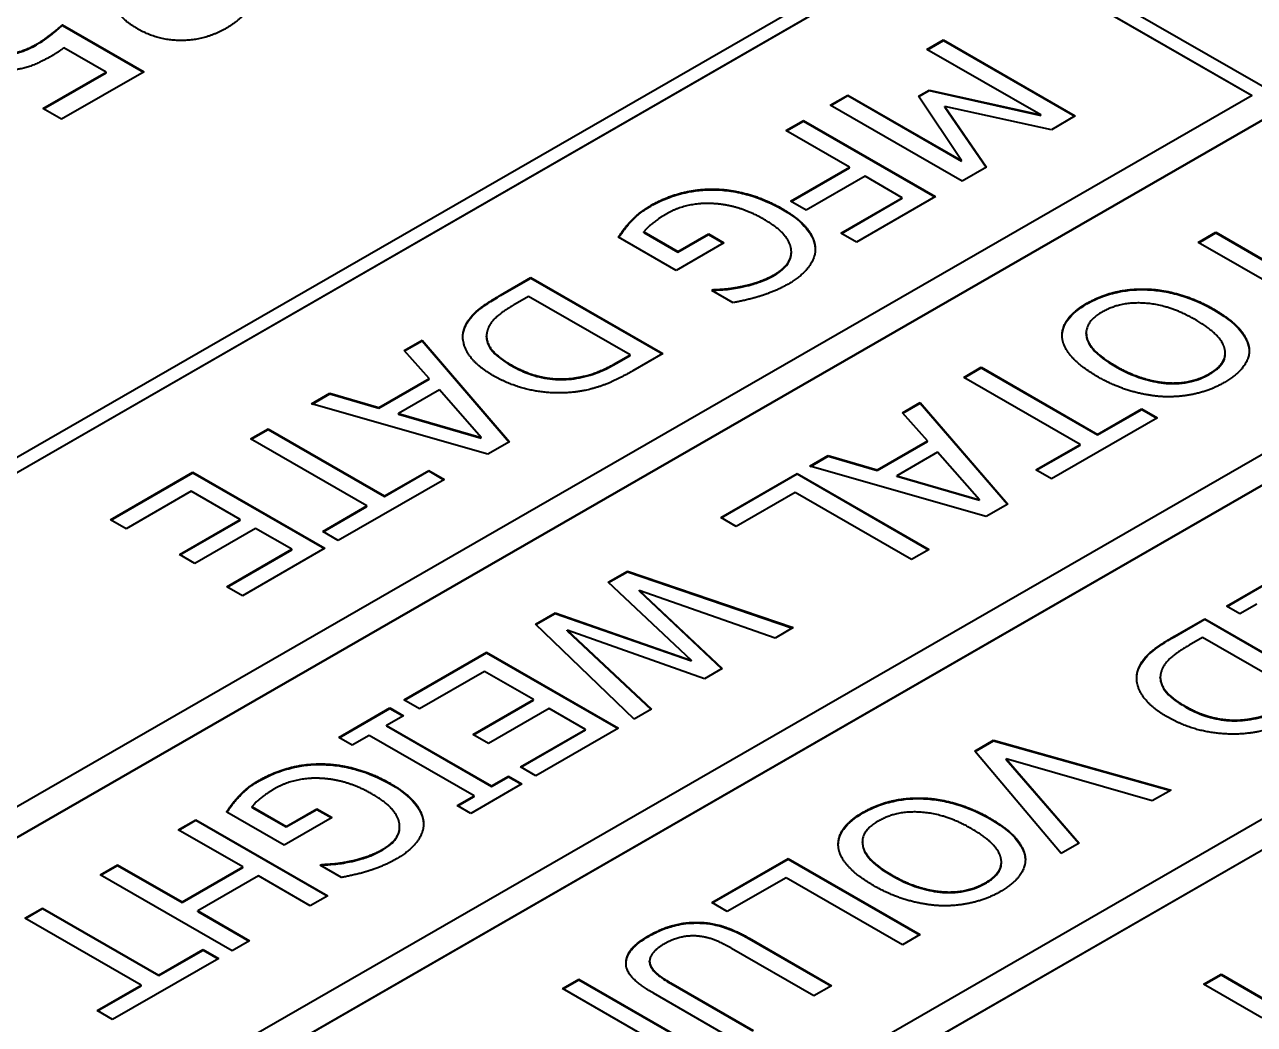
# Model space of a CAD drawing. Header units: millimetres. Extents: x 0 to 1682, y 0 to 1188.
# Drawn here: x 1447.43 to 1454.02, y 1069.56 to 1074.91 of the extents above; entities that cross this region are included whole.
import ezdxf

# ---------------------------------------------------------------- set-up
doc = ezdxf.new("R2010")
doc.units = ezdxf.units.MM
doc.header["$LTSCALE"] = 2
doc.layers.add('가시적인 것(ISO)', color=3, linetype='Continuous', lineweight=40)
doc.layers.add('가시적인 좁은 것(ISO)', color=3, linetype='Continuous', lineweight=35)

msp = doc.modelspace()

# ---------------------------------------------------------------- linework, layer by layer
at = {"layer": '가시적인 것(ISO)'}
for p, q in [((1439.7248, 1068.1809), (1452.4528, 1075.5104)), ((1452.4528, 1075.5104), (1466.0292, 1067.6922)), ((1439.8663, 1068.1809), (1452.4528, 1075.4289)), ((1452.4528, 1075.4257), (1439.8691, 1068.1792)), ((1452.4528, 1075.4289), (1454.0084, 1074.5331)), ((1454.0055, 1074.5315), (1452.4528, 1075.4257)), ((1447.6349, 1074.9112), (1448.0722, 1074.6594)), ((1447.6349, 1074.908), (1447.6349, 1074.9112)), ((1447.6349, 1074.908), (1448.0694, 1074.6577)), ((1447.8687, 1074.657), (1447.6425, 1074.7873)), ((1452.2667, 1074.7793), (1452.3544, 1074.8297)), ((1452.8758, 1074.4285), (1452.2667, 1074.7793)), ((1452.2695, 1074.7776), (1452.3544, 1074.8265)), ((1452.3544, 1074.8297), (1453.0615, 1074.4226)), ((1452.3544, 1074.8265), (1452.3544, 1074.8297)), ((1452.3544, 1074.8265), (1453.0586, 1074.4209)), ((1447.5304, 1074.4622), (1447.8687, 1074.657)), ((1447.5332, 1074.4606), (1447.8687, 1074.6537)), ((1448.0722, 1074.6594), (1447.6301, 1074.4048)), ((1447.8687, 1074.6537), (1447.8687, 1074.657)), ((1454.0084, 1074.5331), (1441.4219, 1067.285)), ((1451.7481, 1074.4806), (1451.8421, 1074.5347)), ((1451.751, 1074.479), (1451.8421, 1074.5315)), ((1451.8421, 1074.5347), (1452.4512, 1074.184)), ((1451.8421, 1074.5315), (1451.8421, 1074.5347)), ((1451.8421, 1074.5315), (1452.4512, 1074.1807)), ((1452.2214, 1074.5288), (1452.2787, 1074.5618)), ((1452.4512, 1074.184), (1452.2214, 1074.5288)), ((1452.223, 1074.5264), (1452.2787, 1074.5585)), ((1452.2787, 1074.5618), (1452.8758, 1074.4285)), ((1452.2787, 1074.5585), (1452.2787, 1074.5618)), ((1452.2787, 1074.5585), (1452.8758, 1074.4252)), ((1441.5633, 1067.2036), (1454.1498, 1074.4517)), ((1454.1498, 1074.4484), (1441.5661, 1067.2019)), ((1447.6301, 1074.4048), (1447.5304, 1074.4622)), ((1452.4552, 1074.0734), (1451.7481, 1074.4806)), ((1452.9331, 1074.3486), (1452.363, 1074.4737)), ((1452.363, 1074.4737), (1452.5859, 1074.1487)), ((1452.363, 1074.4704), (1452.363, 1074.4737)), ((1452.363, 1074.4704), (1452.5843, 1074.1477)), ((1451.5109, 1074.344), (1451.6049, 1074.3981)), ((1451.5137, 1074.3424), (1451.6049, 1074.3949)), ((1451.6049, 1074.3981), (1452.312, 1073.9909)), ((1451.6049, 1074.3949), (1451.6049, 1074.3981)), ((1451.6049, 1074.3949), (1452.3091, 1073.9893)), ((1452.8758, 1074.4252), (1452.8758, 1074.4285)), ((1453.0615, 1074.4226), (1452.9331, 1074.3486)), ((1451.8513, 1074.148), (1451.5109, 1074.344)), ((1452.4512, 1074.1807), (1452.4512, 1074.184)), ((1451.5361, 1073.9665), (1451.8513, 1074.148)), ((1451.5389, 1073.9649), (1451.8513, 1074.1447)), ((1451.8513, 1074.1447), (1451.8513, 1074.148)), ((1452.5859, 1074.1487), (1452.4552, 1074.0734)), ((1451.9349, 1074.0998), (1451.6198, 1073.9183)), ((1452.1343, 1073.985), (1451.9349, 1074.0998)), ((1452.312, 1073.9909), (1451.8891, 1073.7474)), ((1451.6198, 1073.9183), (1451.5361, 1073.9665)), ((1451.8054, 1073.7956), (1452.1343, 1073.985)), ((1451.8083, 1073.794), (1452.1343, 1073.9817)), ((1452.1343, 1073.9817), (1452.1343, 1073.985)), ((1450.7499, 1073.8015), (1450.9327, 1073.6963)), ((1450.7499, 1073.7983), (1450.7499, 1073.8015)), ((1450.7499, 1073.7983), (1450.9327, 1073.693)), ((1450.9327, 1073.6963), (1451.0966, 1073.7906)), ((1451.0966, 1073.7906), (1451.1791, 1073.7431)), ((1451.0966, 1073.7874), (1451.0966, 1073.7906)), ((1451.8891, 1073.7474), (1451.8054, 1073.7956)), ((1453.7194, 1073.7454), (1453.8134, 1073.7995)), ((1453.7223, 1073.7437), (1453.8134, 1073.7962)), ((1453.8134, 1073.7995), (1454.4368, 1073.4405)), ((1453.8134, 1073.7962), (1453.8134, 1073.7995)), ((1453.8134, 1073.7962), (1454.4368, 1073.4372)), ((1450.9224, 1073.5953), (1450.6135, 1073.7731)), ((1451.1791, 1073.7431), (1450.9224, 1073.5953)), ((1450.9327, 1073.693), (1451.0966, 1073.7874)), ((1451.0966, 1073.7874), (1451.1763, 1073.7415)), ((1454.3429, 1073.3863), (1453.7194, 1073.7454)), ((1450.9327, 1073.693), (1450.9327, 1073.6963)), ((1451.54, 1073.691), (1451.54, 1073.6943)), ((1455.7054, 1073.5558), (1443.1189, 1066.3078)), ((1449.9821, 1073.4636), (1450.1448, 1073.5573)), ((1449.9821, 1073.4604), (1450.1448, 1073.5541)), ((1450.1448, 1073.5573), (1450.8519, 1073.1501)), ((1450.1448, 1073.5541), (1450.1448, 1073.5573)), ((1450.1448, 1073.5541), (1450.8491, 1073.1485)), ((1443.2604, 1066.2263), (1455.8469, 1073.4744)), ((1455.8469, 1073.4711), (1443.2632, 1066.2247)), ((1451.1149, 1073.4877), (1451.123, 1073.4923)), ((1451.2284, 1073.4224), (1451.1149, 1073.4877)), ((1451.1178, 1073.4861), (1451.123, 1073.4891)), ((1451.123, 1073.4891), (1451.123, 1073.4923)), ((1451.2719, 1073.5062), (1451.2719, 1073.5095)), ((1450.1322, 1073.4564), (1450.0606, 1073.4151)), ((1450.6766, 1073.1429), (1450.1322, 1073.4564)), ((1449.7884, 1073.2835), (1449.7884, 1073.2868)), ((1449.4664, 1073.1666), (1449.5615, 1073.2214)), ((1449.4683, 1073.1645), (1449.5615, 1073.2182)), ((1449.5615, 1073.2214), (1450.0302, 1072.677)), ((1449.5615, 1073.2182), (1449.5615, 1073.2214)), ((1449.5615, 1073.2182), (1450.0283, 1072.6759)), ((1449.9066, 1073.2396), (1449.9066, 1073.2429)), ((1453.1199, 1073.2571), (1453.1199, 1073.2604)), ((1449.5999, 1073.0158), (1449.4664, 1073.1666)), ((1450.6049, 1073.1016), (1450.6766, 1073.1429)), ((1450.6049, 1073.0984), (1450.6766, 1073.1396)), ((1450.6766, 1073.1396), (1450.6766, 1073.1429)), ((1450.8519, 1073.1501), (1450.6909, 1073.0574)), ((1453.8646, 1073.1487), (1453.8646, 1073.152)), ((1453.9922, 1073.1778), (1453.9922, 1073.1811)), ((1452.4634, 1073.022), (1452.5573, 1073.0762)), ((1452.4662, 1073.0204), (1452.5573, 1073.0729)), ((1452.5573, 1073.0762), (1453.1808, 1072.7171)), ((1452.5573, 1073.0729), (1452.5573, 1073.0762)), ((1452.5573, 1073.0729), (1453.1808, 1072.7139)), ((1449.33, 1072.8604), (1449.5999, 1073.0158)), ((1449.33, 1072.8572), (1449.5999, 1073.0126)), ((1449.5999, 1073.0126), (1449.5999, 1073.0158)), ((1453.0868, 1072.663), (1452.4634, 1073.022)), ((1448.969, 1072.8802), (1449.0681, 1072.9373)), ((1448.9728, 1072.8791), (1449.0681, 1072.934)), ((1449.0681, 1072.9373), (1449.33, 1072.8604)), ((1449.0681, 1072.934), (1449.0681, 1072.9373)), ((1449.0681, 1072.934), (1449.33, 1072.8572)), ((1449.6543, 1072.9548), (1449.436, 1072.8291)), ((1449.8784, 1072.7004), (1449.6543, 1072.9548)), ((1449.9145, 1072.6103), (1448.969, 1072.8802)), ((1452.1356, 1072.8333), (1452.2307, 1072.8881)), ((1452.1375, 1072.8311), (1452.2307, 1072.8848)), ((1452.2307, 1072.8881), (1452.6994, 1072.3436)), ((1452.2307, 1072.8848), (1452.2307, 1072.8881)), ((1452.2307, 1072.8848), (1452.6976, 1072.3425)), ((1449.33, 1072.8572), (1449.33, 1072.8604)), ((1449.436, 1072.8258), (1449.436, 1072.8291)), ((1449.436, 1072.8291), (1449.8784, 1072.7004)), ((1449.436, 1072.8258), (1449.8784, 1072.6971)), ((1452.2691, 1072.6825), (1452.1356, 1072.8333)), ((1453.5017, 1072.8056), (1452.9332, 1072.4782)), ((1453.1808, 1072.7171), (1453.418, 1072.8538)), ((1453.1808, 1072.7139), (1453.418, 1072.8505)), ((1453.418, 1072.8538), (1453.5017, 1072.8056)), ((1453.418, 1072.8505), (1453.418, 1072.8538)), ((1453.418, 1072.8505), (1453.4988, 1072.8039)), ((1448.6429, 1072.6925), (1448.7369, 1072.7466)), ((1448.6458, 1072.6908), (1448.7369, 1072.7433)), ((1448.7369, 1072.7466), (1449.3603, 1072.3876)), ((1448.7369, 1072.7433), (1448.7369, 1072.7466)), ((1448.7369, 1072.7433), (1449.3603, 1072.3843)), ((1449.2664, 1072.3334), (1448.6429, 1072.6925)), ((1449.8784, 1072.6971), (1449.8784, 1072.7004)), ((1450.0302, 1072.677), (1449.9145, 1072.6103)), ((1451.9992, 1072.5271), (1452.2691, 1072.6825)), ((1451.9992, 1072.5238), (1452.2691, 1072.6792)), ((1452.2691, 1072.6792), (1452.2691, 1072.6825)), ((1453.1808, 1072.7139), (1453.1808, 1072.7171)), ((1451.6382, 1072.5469), (1451.7373, 1072.604)), ((1451.7373, 1072.604), (1451.9992, 1072.5271)), ((1451.7373, 1072.6007), (1451.7373, 1072.604)), ((1452.3235, 1072.6215), (1452.1052, 1072.4957)), ((1452.5476, 1072.367), (1452.3235, 1072.6215)), ((1452.8496, 1072.5264), (1453.0868, 1072.663)), ((1452.8524, 1072.5248), (1453.0868, 1072.6598)), ((1453.0868, 1072.6598), (1453.0868, 1072.663)), ((1457.4025, 1072.5786), (1444.816, 1065.3305)), ((1452.5837, 1072.277), (1451.6382, 1072.5469)), ((1451.642, 1072.5458), (1451.7373, 1072.6007)), ((1451.7373, 1072.6007), (1451.9992, 1072.5238)), ((1444.9574, 1065.249), (1457.5439, 1072.4971)), ((1457.5439, 1072.4939), (1444.9603, 1065.2474)), ((1447.8917, 1072.2599), (1448.3341, 1072.5146)), ((1447.8945, 1072.2582), (1448.3341, 1072.5113)), ((1448.3341, 1072.5146), (1449.0412, 1072.1074)), ((1448.3341, 1072.5113), (1448.3341, 1072.5146)), ((1448.3341, 1072.5113), (1449.0383, 1072.1058)), ((1449.6812, 1072.476), (1449.1128, 1072.1487)), ((1449.3603, 1072.3876), (1449.5976, 1072.5242)), ((1449.3603, 1072.3843), (1449.5976, 1072.5209)), ((1449.5976, 1072.5242), (1449.6812, 1072.476)), ((1449.5976, 1072.5209), (1449.5976, 1072.5242)), ((1449.5976, 1072.5209), (1449.6784, 1072.4744)), ((1451.1615, 1072.2723), (1451.5712, 1072.5083)), ((1451.1643, 1072.2707), (1451.5712, 1072.505)), ((1451.5712, 1072.5083), (1452.2783, 1072.1011)), ((1451.5712, 1072.505), (1451.5712, 1072.5083)), ((1451.5712, 1072.505), (1452.2754, 1072.0994)), ((1451.9992, 1072.5238), (1451.9992, 1072.5271)), ((1452.1052, 1072.4925), (1452.1052, 1072.4957)), ((1452.1052, 1072.4957), (1452.5476, 1072.367)), ((1452.1052, 1072.4925), (1452.5476, 1072.3638)), ((1452.9332, 1072.4782), (1452.8496, 1072.5264)), ((1448.3238, 1072.4123), (1447.9754, 1072.2117)), ((1448.5862, 1072.2612), (1448.3238, 1072.4123)), ((1451.5609, 1072.406), (1451.2451, 1072.2242)), ((1452.1843, 1072.047), (1451.5609, 1072.406)), ((1449.3603, 1072.3843), (1449.3603, 1072.3876)), ((1452.5476, 1072.3638), (1452.5476, 1072.367)), ((1452.6994, 1072.3436), (1452.5837, 1072.277)), ((1449.0291, 1072.1968), (1449.2664, 1072.3334)), ((1449.032, 1072.1952), (1449.2664, 1072.3302)), ((1449.2664, 1072.3302), (1449.2664, 1072.3334)), ((1447.9754, 1072.2117), (1447.8917, 1072.2599)), ((1448.2613, 1072.0741), (1448.5862, 1072.2612)), ((1448.2641, 1072.0724), (1448.5862, 1072.2579)), ((1448.6699, 1072.213), (1448.345, 1072.0259)), ((1448.5862, 1072.2579), (1448.5862, 1072.2612)), ((1448.8635, 1072.1015), (1448.6699, 1072.213)), ((1451.2451, 1072.2242), (1451.1615, 1072.2723)), ((1449.1128, 1072.1487), (1449.0291, 1072.1968)), ((1448.5151, 1071.9008), (1448.8635, 1072.1015)), ((1448.518, 1071.8992), (1448.8635, 1072.0982)), ((1449.0412, 1072.1074), (1448.5988, 1071.8527)), ((1448.8635, 1072.0982), (1448.8635, 1072.1015)), ((1452.2783, 1072.1011), (1452.1843, 1072.047)), ((1448.345, 1072.0259), (1448.2613, 1072.0741)), ((1450.5581, 1071.9249), (1450.6624, 1071.9849)), ((1450.5602, 1071.9228), (1450.6624, 1071.9816)), ((1450.6624, 1071.9849), (1451.55, 1071.6817)), ((1450.6624, 1071.9816), (1450.6624, 1071.9849)), ((1450.6624, 1071.9816), (1451.5464, 1071.6796)), ((1453.8713, 1071.7968), (1454.1452, 1071.9546)), ((1453.8741, 1071.7952), (1454.1452, 1071.9513)), ((1448.5988, 1071.8527), (1448.5151, 1071.9008)), ((1451.005, 1071.5064), (1450.5581, 1071.9249)), ((1451.4531, 1071.6259), (1450.7248, 1071.8816)), ((1450.7248, 1071.8816), (1451.1701, 1071.4629)), ((1450.7248, 1071.8784), (1450.7248, 1071.8816)), ((1450.7248, 1071.8784), (1451.1679, 1071.4616)), ((1450.169, 1071.7008), (1450.2744, 1071.7615)), ((1450.1711, 1071.6988), (1450.2744, 1071.7583)), ((1450.2744, 1071.7615), (1451.005, 1071.5064)), ((1450.2744, 1071.7583), (1450.2744, 1071.7615)), ((1450.2744, 1071.7583), (1451.005, 1071.5032)), ((1453.9435, 1071.7553), (1453.8713, 1071.7968)), ((1454.0334, 1071.8071), (1453.9435, 1071.7553)), ((1450.6985, 1071.1913), (1450.169, 1071.7008)), ((1451.55, 1071.6817), (1451.4531, 1071.6259)), ((1453.5922, 1071.6361), (1453.755, 1071.7298)), ((1453.5922, 1071.6329), (1453.755, 1071.7266)), ((1453.755, 1071.7298), (1454.4621, 1071.3226)), ((1453.755, 1071.7266), (1453.755, 1071.7298)), ((1453.755, 1071.7266), (1454.4592, 1071.321)), ((1451.0744, 1071.4078), (1450.3392, 1071.6675)), ((1450.3392, 1071.6675), (1450.7907, 1071.2444)), ((1450.3392, 1071.6642), (1450.3392, 1071.6675)), ((1450.3392, 1071.6642), (1450.7886, 1071.2432)), ((1453.7423, 1071.6289), (1453.6707, 1071.5876)), ((1454.2867, 1071.3154), (1453.7423, 1071.6289)), ((1449.4647, 1071.2953), (1449.9071, 1071.55)), ((1449.9071, 1071.55), (1450.6142, 1071.1428)), ((1449.9071, 1071.5467), (1449.9071, 1071.55)), ((1449.4676, 1071.2936), (1449.9071, 1071.5467)), ((1449.9071, 1071.5467), (1450.6114, 1071.1412)), ((1451.005, 1071.5032), (1451.005, 1071.5064)), ((1449.8968, 1071.4477), (1449.5484, 1071.2471)), ((1450.1592, 1071.2966), (1449.8968, 1071.4477)), ((1451.1701, 1071.4629), (1451.0744, 1071.4078)), ((1453.3985, 1071.456), (1453.3985, 1071.4593)), ((1453.5168, 1071.4121), (1453.5168, 1071.4154)), ((1449.5484, 1071.2471), (1449.4647, 1071.2953)), ((1449.8343, 1071.1095), (1450.1592, 1071.2966)), ((1449.8372, 1071.1078), (1450.1592, 1071.2933)), ((1450.1592, 1071.2933), (1450.1592, 1071.2966)), ((1449.1152, 1071.094), (1449.3891, 1071.2517)), ((1449.118, 1071.0923), (1449.3891, 1071.2484)), ((1449.3891, 1071.2517), (1449.4613, 1071.2101)), ((1449.3891, 1071.2484), (1449.3891, 1071.2517)), ((1449.3891, 1071.2484), (1449.4585, 1071.2085)), ((1450.2429, 1071.2484), (1449.918, 1071.0613)), ((1450.4366, 1071.1369), (1450.2429, 1071.2484)), ((1450.7907, 1071.2444), (1450.6985, 1071.1913)), ((1449.4613, 1071.2101), (1449.3713, 1071.1583)), ((1449.3713, 1071.1583), (1449.9341, 1070.8343)), ((1449.3713, 1071.155), (1449.3713, 1071.1583)), ((1449.3713, 1071.155), (1449.9341, 1070.831)), ((1449.1874, 1071.0524), (1449.1152, 1071.094)), ((1449.2774, 1071.1042), (1449.1874, 1071.0524)), ((1449.8401, 1070.7802), (1449.2774, 1071.1042)), ((1449.918, 1071.0613), (1449.8343, 1071.1095)), ((1450.0882, 1070.9362), (1450.4366, 1071.1369)), ((1450.091, 1070.9346), (1450.4366, 1071.1336)), ((1450.6142, 1071.1428), (1450.1719, 1070.8881)), ((1450.4366, 1071.1336), (1450.4366, 1071.1369)), ((1452.5224, 1071.0201), (1452.6238, 1071.0785)), ((1452.5242, 1071.0179), (1452.6238, 1071.0752)), ((1452.6238, 1071.0785), (1453.5744, 1070.8115)), ((1452.6238, 1071.0752), (1452.6238, 1071.0785)), ((1452.6238, 1071.0752), (1453.5706, 1070.8093)), ((1452.986, 1070.4726), (1452.5224, 1071.0201)), ((1453.4736, 1070.7534), (1452.6903, 1070.9788)), ((1452.6903, 1070.9788), (1453.0817, 1070.5277)), ((1452.6903, 1070.9755), (1452.6903, 1070.9788)), ((1452.6903, 1070.9755), (1453.0798, 1070.5266)), ((1450.1719, 1070.8881), (1450.0882, 1070.9362)), ((1450.0962, 1070.8445), (1449.8223, 1070.6868)), ((1449.9341, 1070.8343), (1450.024, 1070.8861)), ((1449.9341, 1070.831), (1450.024, 1070.8828)), ((1449.9341, 1070.831), (1449.9341, 1070.8343)), ((1450.024, 1070.8861), (1450.0962, 1070.8445)), ((1450.024, 1070.8828), (1450.024, 1070.8861)), ((1450.024, 1070.8828), (1450.0934, 1070.8429)), ((1449.7501, 1070.7284), (1449.8401, 1070.7802)), ((1449.753, 1070.7267), (1449.8401, 1070.7769)), ((1449.8401, 1070.7769), (1449.8401, 1070.7802)), ((1453.5744, 1070.8115), (1453.4736, 1070.7534)), ((1448.8235, 1070.5162), (1448.5147, 1070.694)), ((1448.6511, 1070.7224), (1448.8339, 1070.6172)), ((1448.6511, 1070.7191), (1448.6511, 1070.7224)), ((1448.6511, 1070.7191), (1448.8339, 1070.6139)), ((1448.8339, 1070.6172), (1448.9977, 1070.7115)), ((1448.8339, 1070.6139), (1448.9977, 1070.7083)), ((1448.9977, 1070.7115), (1449.0803, 1070.664)), ((1448.9977, 1070.7083), (1448.9977, 1070.7115)), ((1448.9977, 1070.7083), (1449.0774, 1070.6624)), ((1449.8223, 1070.6868), (1449.7501, 1070.7284)), ((1448.2557, 1070.599), (1448.3497, 1070.6531)), ((1448.2585, 1070.5974), (1448.3497, 1070.6498)), ((1448.3497, 1070.6531), (1449.0568, 1070.2459)), ((1448.3497, 1070.6498), (1448.3497, 1070.6531)), ((1448.3497, 1070.6498), (1449.0539, 1070.2443)), ((1449.0803, 1070.664), (1448.8235, 1070.5162)), ((1448.6018, 1070.3997), (1448.2557, 1070.599)), ((1448.8339, 1070.6139), (1448.8339, 1070.6172)), ((1449.4412, 1070.6119), (1449.4412, 1070.6152)), ((1451.9205, 1070.5305), (1451.9205, 1070.5337)), ((1453.0817, 1070.5277), (1452.986, 1070.4726)), ((1449.1731, 1070.4271), (1449.1731, 1070.4304)), ((1451.1133, 1070.2086), (1451.523, 1070.4446)), ((1451.1162, 1070.207), (1451.523, 1070.4413)), ((1451.523, 1070.4446), (1452.2301, 1070.0374)), ((1451.523, 1070.4413), (1451.523, 1070.4446)), ((1451.523, 1070.4413), (1452.2273, 1070.0357)), ((1452.7929, 1070.4512), (1452.7929, 1070.4545)), ((1447.8362, 1070.3575), (1447.9302, 1070.4116)), ((1447.8391, 1070.3558), (1447.9302, 1070.4083)), ((1447.9302, 1070.4116), (1448.2763, 1070.2123)), ((1447.9302, 1070.4083), (1447.9302, 1070.4116)), ((1447.9302, 1070.4083), (1448.2763, 1070.209)), ((1448.2763, 1070.2123), (1448.6018, 1070.3997)), ((1448.2763, 1070.209), (1448.6018, 1070.3964)), ((1448.6018, 1070.3964), (1448.6018, 1070.3997)), ((1449.0161, 1070.4086), (1449.0241, 1070.4132)), ((1449.1295, 1070.3433), (1449.0161, 1070.4086)), ((1449.0189, 1070.407), (1449.0241, 1070.41)), ((1449.0241, 1070.41), (1449.0241, 1070.4132)), ((1452.6653, 1070.4221), (1452.6653, 1070.4254)), ((1448.5433, 1069.9503), (1447.8362, 1070.3575)), ((1448.6854, 1070.3515), (1448.36, 1070.1641)), ((1448.9628, 1070.1918), (1448.6854, 1070.3515)), ((1451.5127, 1070.3423), (1451.197, 1070.1605)), ((1452.1362, 1069.9833), (1451.5127, 1070.3423)), ((1449.0568, 1070.2459), (1448.9628, 1070.1918)), ((1447.434, 1070.1258), (1447.5279, 1070.1799)), ((1447.4368, 1070.1242), (1447.5279, 1070.1767)), ((1447.5279, 1070.1799), (1448.1514, 1069.8209)), ((1447.5279, 1070.1767), (1447.5279, 1070.1799)), ((1447.5279, 1070.1767), (1448.1514, 1069.8176)), ((1448.2763, 1070.209), (1448.2763, 1070.2123)), ((1451.197, 1070.1605), (1451.1133, 1070.2086)), ((1448.0574, 1069.7668), (1447.434, 1070.1258)), ((1448.36, 1070.1641), (1448.6373, 1070.0044)), ((1448.36, 1070.1608), (1448.36, 1070.1641)), ((1448.36, 1070.1608), (1448.6345, 1070.0027)), ((1452.2301, 1070.0374), (1452.1362, 1069.9833)), ((1448.6373, 1070.0044), (1448.5433, 1069.9503)), ((1451.3139, 1070.0179), (1451.7551, 1069.7638)), ((1451.3139, 1070.0146), (1451.7523, 1069.7622)), ((1448.4723, 1069.9093), (1447.9038, 1069.582)), ((1448.1514, 1069.8209), (1448.3886, 1069.9575)), ((1448.1514, 1069.8176), (1448.3886, 1069.9543)), ((1448.3886, 1069.9575), (1448.4723, 1069.9093)), ((1448.3886, 1069.9543), (1448.3886, 1069.9575)), ((1448.3886, 1069.9543), (1448.4694, 1069.9077)), ((1451.6611, 1069.7097), (1451.2199, 1069.9638)), ((1450.7806, 1069.8919), (1450.7806, 1069.8952)), ((1448.1514, 1069.8176), (1448.1514, 1069.8209)), ((1450.314, 1069.7483), (1450.4016, 1069.7988)), ((1450.3168, 1069.7467), (1450.4016, 1069.7955)), ((1450.4016, 1069.7988), (1451.1087, 1069.3916)), ((1450.4016, 1069.7955), (1450.4016, 1069.7988)), ((1450.4016, 1069.7955), (1451.1059, 1069.39)), ((1450.8939, 1069.7787), (1451.3374, 1069.5233)), ((1450.8939, 1069.7754), (1451.3345, 1069.5216)), ((1453.7484, 1069.7715), (1453.8424, 1069.8257)), ((1454.0613, 1069.5914), (1453.7484, 1069.7715)), ((1453.7513, 1069.7699), (1453.8424, 1069.8224)), ((1453.8424, 1069.8257), (1454.1455, 1069.6511)), ((1453.8424, 1069.8224), (1453.8424, 1069.8257)), ((1453.8424, 1069.8224), (1454.1455, 1069.6478)), ((1447.8202, 1069.6302), (1448.0574, 1069.7668)), ((1447.823, 1069.6285), (1448.0574, 1069.7635)), ((1448.0574, 1069.7635), (1448.0574, 1069.7668)), ((1450.9231, 1069.3975), (1450.314, 1069.7483)), ((1451.2434, 1069.4692), (1450.8022, 1069.7232)), ((1451.7551, 1069.7638), (1451.6611, 1069.7097)), ((1447.9038, 1069.582), (1447.8202, 1069.6302))]:
    msp.add_line(p, q, dxfattribs=at)
for points, degree in [([(1448.6691, 1075.0411), (1448.6526, 1075.0118), (1448.5666, 1074.9235), (1448.513, 1074.8926)], 2), ([(1448.0392, 1074.8883), (1447.989, 1074.9172), (1447.9272, 1074.9781), (1447.9113, 1075.0102)], 2), ([(1447.4967, 1074.8079), (1447.54, 1074.8328), (1447.6143, 1074.8922), (1447.6349, 1074.9112)], 2), ([(1448.513, 1074.8926), (1448.4002, 1074.8277), (1448.1465, 1074.8265), (1448.0392, 1074.8883)], 2), ([(1447.3248, 1074.754), (1447.3695, 1074.7552), (1447.4548, 1074.7837), (1447.4967, 1074.8079)], 2), ([(1447.6425, 1074.7873), (1447.626, 1074.7746), (1447.5895, 1074.7513), (1447.5744, 1074.7425)], 2), ([(1447.5744, 1074.7425), (1447.5125, 1074.7069), (1447.4052, 1074.6697), (1447.3344, 1074.6653)], 2), ([(1450.7877, 1073.9434), (1450.8628, 1073.9866), (1451.033, 1074.0319), (1451.1241, 1074.0309)], 2), ([(1451.1241, 1074.0309), (1451.2158, 1074.0295), (1451.402, 1073.9771), (1451.492, 1073.9253)], 2), ([(1450.6777, 1073.8563), (1450.7024, 1073.8824), (1450.7482, 1073.9207), (1450.7877, 1073.9434)], 2), ([(1451.1178, 1073.9533), (1451.0508, 1073.9569), (1450.9264, 1073.9296), (1450.8725, 1073.8985)], 2), ([(1451.3969, 1073.8672), (1451.3258, 1073.9081), (1451.186, 1073.9503), (1451.1178, 1073.9533)], 2), ([(1451.492, 1073.9253), (1451.5774, 1073.8761), (1451.6645, 1073.7705), (1451.6679, 1073.7171)], 2), ([(1450.6135, 1073.7731), (1450.6233, 1073.788), (1450.6594, 1073.8372), (1450.6777, 1073.8563)], 2), ([(1450.8725, 1073.8985), (1450.833, 1073.8758), (1450.7654, 1073.8236), (1450.7499, 1073.8015)], 2), ([(1451.4501, 1073.5738), (1451.5521, 1073.6326), (1451.5246, 1073.7936), (1451.3969, 1073.8672)], 2), ([(1451.6679, 1073.7171), (1451.6713, 1073.6656), (1451.5957, 1073.5639), (1451.5206, 1073.5207)], 2), ([(1451.6679, 1073.7138), (1451.6681, 1073.7115), (1451.6681, 1073.7092), (1451.6682, 1073.7068)], 3), ([(1451.2719, 1073.5095), (1451.3149, 1073.5177), (1451.4077, 1073.5494), (1451.4501, 1073.5738)], 2), ([(1449.7884, 1073.2868), (1449.8084, 1073.3372), (1449.8961, 1073.4141), (1449.9821, 1073.4636)], 2), ([(1451.123, 1073.4923), (1451.1562, 1073.4937), (1451.2215, 1073.4989), (1451.2719, 1073.5095)], 2), ([(1451.5206, 1073.5207), (1451.4845, 1073.4999), (1451.4089, 1073.4682), (1451.3699, 1073.4564)], 2), ([(1453.1235, 1073.4193), (1453.1951, 1073.4606), (1453.3584, 1073.4985), (1453.4478, 1073.4952)], 2), ([(1453.4478, 1073.4952), (1453.5355, 1073.4916), (1453.7171, 1073.4372), (1453.8042, 1073.387)], 2), ([(1450.0606, 1073.4151), (1449.9981, 1073.3792), (1449.9236, 1073.3132), (1449.9122, 1073.2755)], 2), ([(1451.3699, 1073.4564), (1451.339, 1073.4465), (1451.2553, 1073.4273), (1451.2284, 1073.4224)], 2), ([(1452.9917, 1073.2326), (1452.986, 1073.286), (1453.0541, 1073.3794), (1453.1235, 1073.4193)], 2), ([(1453.7062, 1073.3306), (1453.567, 1073.4108), (1453.3023, 1073.4286), (1453.2043, 1073.3722)], 2), ([(1453.2043, 1073.3722), (1453.1063, 1073.3157), (1453.1378, 1073.1636), (1453.2771, 1073.0834)], 2), ([(1453.8621, 1073.1742), (1453.8541, 1073.2111), (1453.775, 1073.291), (1453.7062, 1073.3306)], 2), ([(1453.8042, 1073.387), (1453.893, 1073.3359), (1453.9842, 1073.2326), (1453.9922, 1073.1811)], 2), ([(1449.9402, 1073.033), (1449.8434, 1073.0888), (1449.766, 1073.2237), (1449.7884, 1073.2868)], 2), ([(1449.7802, 1073.2384), (1449.7804, 1073.2534), (1449.7831, 1073.2685), (1449.7884, 1073.2835)], 3), ([(1449.9122, 1073.2755), (1449.8961, 1073.228), (1449.9569, 1073.1363), (1450.0394, 1073.0888)], 2), ([(1453.1791, 1073.027), (1453.0931, 1073.0765), (1452.9974, 1073.1818), (1452.9917, 1073.2326)], 2), ([(1453.7784, 1073.0415), (1453.8294, 1073.0709), (1453.8707, 1073.1356), (1453.8621, 1073.1742)], 2), ([(1453.9922, 1073.1811), (1453.9979, 1073.1303), (1453.9314, 1073.0359), (1453.8604, 1072.995)], 2), ([(1453.9922, 1073.1778), (1453.9927, 1073.1734), (1453.993, 1073.169), (1453.993, 1073.1646)], 3), ([(1450.0394, 1073.0888), (1450.1207, 1073.0419), (1450.2898, 1073.0066), (1450.3757, 1073.0185)], 2), ([(1450.3757, 1073.0185), (1450.4359, 1073.0274), (1450.5413, 1073.065), (1450.6049, 1073.1016)], 2), ([(1453.2771, 1073.0834), (1453.347, 1073.0432), (1453.4856, 1072.9983), (1453.5487, 1072.9937)], 2), ([(1450.3815, 1072.9439), (1450.268, 1072.9307), (1450.0434, 1072.9736), (1449.9402, 1073.033)], 2), ([(1450.6909, 1073.0574), (1450.5912, 1073), (1450.4479, 1072.9518), (1450.3815, 1072.9439)], 2), ([(1453.5366, 1072.9188), (1453.4495, 1072.9227), (1453.2673, 1072.9762), (1453.1791, 1073.027)], 2), ([(1453.5487, 1072.9937), (1453.6134, 1072.9887), (1453.7292, 1073.0131), (1453.7784, 1073.0415)], 2), ([(1453.8604, 1072.995), (1453.7882, 1072.9534), (1453.622, 1072.9158), (1453.5366, 1072.9188)], 2), ([(1453.3985, 1071.4593), (1453.4186, 1071.5097), (1453.5063, 1071.5866), (1453.5922, 1071.6361)], 2), ([(1453.6707, 1071.5876), (1453.6083, 1071.5517), (1453.5338, 1071.4857), (1453.5223, 1071.448)], 2), ([(1453.5504, 1071.2055), (1453.4535, 1071.2613), (1453.3762, 1071.3962), (1453.3985, 1071.4593)], 2), ([(1453.3904, 1071.4109), (1453.3905, 1071.4259), (1453.3932, 1071.441), (1453.3985, 1071.456)], 3), ([(1453.5223, 1071.448), (1453.5063, 1071.4005), (1453.567, 1071.3088), (1453.6495, 1071.2613)], 2), ([(1453.6495, 1071.2613), (1453.7309, 1071.2144), (1453.8999, 1071.1791), (1453.9859, 1071.191)], 2), ([(1453.9859, 1071.191), (1454.046, 1071.1999), (1454.1515, 1071.2375), (1454.2151, 1071.2741)], 2), ([(1454.301, 1071.2299), (1454.2013, 1071.1725), (1454.0581, 1071.1243), (1453.9916, 1071.1164)], 2), ([(1453.9916, 1071.1164), (1453.8782, 1071.1032), (1453.6535, 1071.1461), (1453.5504, 1071.2055)], 2), ([(1448.6889, 1070.8643), (1448.7639, 1070.9075), (1448.9341, 1070.9527), (1449.0252, 1070.9518)], 2), ([(1449.0252, 1070.9518), (1449.1169, 1070.9504), (1449.3032, 1070.898), (1449.3931, 1070.8462)], 2), ([(1448.5789, 1070.7772), (1448.6035, 1070.8033), (1448.6493, 1070.8415), (1448.6889, 1070.8643)], 2), ([(1449.0189, 1070.8742), (1448.9519, 1070.8778), (1448.8276, 1070.8504), (1448.7737, 1070.8194)], 2), ([(1449.298, 1070.7881), (1449.2269, 1070.829), (1449.0871, 1070.8712), (1449.0189, 1070.8742)], 2), ([(1449.3931, 1070.8462), (1449.4785, 1070.797), (1449.5656, 1070.6914), (1449.569, 1070.6379)], 2), ([(1448.5147, 1070.694), (1448.5244, 1070.7089), (1448.5605, 1070.7581), (1448.5789, 1070.7772)], 2), ([(1448.7737, 1070.8194), (1448.7341, 1070.7967), (1448.6665, 1070.7445), (1448.6511, 1070.7224)], 2), ([(1449.3513, 1070.4947), (1449.4533, 1070.5535), (1449.4258, 1070.7145), (1449.298, 1070.7881)], 2), ([(1451.9242, 1070.6927), (1451.9958, 1070.734), (1452.1591, 1070.7719), (1452.2485, 1070.7686)], 2), ([(1452.2485, 1070.7686), (1452.3362, 1070.765), (1452.5178, 1070.7105), (1452.6049, 1070.6604)], 2), ([(1451.7924, 1070.5059), (1451.7866, 1070.5594), (1451.8548, 1070.6528), (1451.9242, 1070.6927)], 2), ([(1452.5069, 1070.604), (1452.3677, 1070.6841), (1452.1029, 1070.702), (1452.0049, 1070.6455)], 2), ([(1449.569, 1070.6379), (1449.5725, 1070.5865), (1449.4968, 1070.4848), (1449.4218, 1070.4416)], 2), ([(1449.569, 1070.6347), (1449.5692, 1070.6324), (1449.5693, 1070.63), (1449.5693, 1070.6277)], 3), ([(1452.0049, 1070.6455), (1451.907, 1070.5891), (1451.9385, 1070.437), (1452.0777, 1070.3568)], 2), ([(1452.6049, 1070.6604), (1452.6937, 1070.6092), (1452.7848, 1070.5059), (1452.7929, 1070.4545)], 2), ([(1452.6628, 1070.4475), (1452.6548, 1070.4845), (1452.5757, 1070.5644), (1452.5069, 1070.604)], 2), ([(1449.1731, 1070.4304), (1449.2161, 1070.4386), (1449.3089, 1070.4703), (1449.3513, 1070.4947)], 2), ([(1451.9797, 1070.3004), (1451.8938, 1070.3499), (1451.7981, 1070.4551), (1451.7924, 1070.5059)], 2), ([(1449.0241, 1070.4132), (1449.0573, 1070.4145), (1449.1227, 1070.4198), (1449.1731, 1070.4304)], 2), ([(1449.4218, 1070.4416), (1449.3857, 1070.4208), (1449.31, 1070.3891), (1449.2711, 1070.3773)], 2), ([(1452.5791, 1070.3149), (1452.6301, 1070.3443), (1452.6714, 1070.4089), (1452.6628, 1070.4475)], 2), ([(1452.7929, 1070.4545), (1452.7986, 1070.4037), (1452.7321, 1070.3093), (1452.6611, 1070.2684)], 2), ([(1452.7929, 1070.4512), (1452.7933, 1070.4468), (1452.7936, 1070.4424), (1452.7937, 1070.438)], 3), ([(1449.2711, 1070.3773), (1449.2401, 1070.3674), (1449.1565, 1070.3482), (1449.1295, 1070.3433)], 2), ([(1452.3373, 1070.1921), (1452.2502, 1070.1961), (1452.068, 1070.2496), (1451.9797, 1070.3004)], 2), ([(1452.0777, 1070.3568), (1452.1476, 1070.3165), (1452.2863, 1070.2717), (1452.3493, 1070.267)], 2), ([(1452.3493, 1070.267), (1452.4141, 1070.2621), (1452.5298, 1070.2865), (1452.5791, 1070.3149)], 2), ([(1452.6611, 1070.2684), (1452.5889, 1070.2268), (1452.4227, 1070.1892), (1452.3373, 1070.1921)], 2), ([(1450.7775, 1070.0324), (1450.84, 1070.0684), (1450.9655, 1070.103), (1451.0308, 1070.103)], 2), ([(1451.0308, 1070.103), (1451.1047, 1070.1034), (1451.2382, 1070.0615), (1451.3139, 1070.0179)], 2), ([(1450.6543, 1069.8862), (1450.6549, 1069.9249), (1450.7122, 1069.9948), (1450.7775, 1070.0324)], 2), ([(1450.8578, 1069.9862), (1450.8136, 1069.9608), (1450.7741, 1069.9044), (1450.7838, 1069.877)], 2), ([(1451.0469, 1070.0285), (1450.9993, 1070.0341), (1450.9047, 1070.0133), (1450.8578, 1069.9862)], 2), ([(1451.2199, 1069.9638), (1451.1706, 1069.9922), (1451.0916, 1070.0232), (1451.0469, 1070.0285)], 2), ([(1450.8022, 1069.7232), (1450.7283, 1069.7658), (1450.6526, 1069.8437), (1450.6543, 1069.8862)], 2), ([(1450.6543, 1069.8809), (1450.6543, 1069.8816), (1450.6543, 1069.8823), (1450.6543, 1069.883)], 3), ([(1450.7806, 1069.8919), (1450.7806, 1069.8858), (1450.7817, 1069.8798), (1450.7838, 1069.8737)], 3), ([(1450.7838, 1069.877), (1450.793, 1069.8513), (1450.8463, 1069.8061), (1450.8939, 1069.7787)], 2)]:
    msp.add_open_spline(points, degree=degree, dxfattribs=at)
for points, knots in [([(1447.4967, 1074.8046), (1447.5395, 1074.8292), (1447.5671, 1074.8512), (1447.5955, 1074.8739), (1447.6181, 1074.8924), (1447.6349, 1074.908)], [-0.03682437, -0.03682437, -0.03682437, -0.03682437, -0.0238375, -0.0238375, 0, 0, 0, 0]), ([(1447.3248, 1074.7508), (1447.3398, 1074.7512), (1447.3546, 1074.7527), (1447.3897, 1074.7589), (1447.4052, 1074.7639), (1447.4431, 1074.7766), (1447.4714, 1074.79), (1447.4967, 1074.8046)], [-0.0370555, -0.0370555, -0.0370555, -0.0370555, -0.03287275, -0.03287275, -0.02685488, -0.02685488, 0, 0, 0, 0]), ([(1450.7877, 1073.9401), (1450.8148, 1073.9558), (1450.8442, 1073.9701), (1450.9054, 1073.994), (1450.9373, 1074.004), (1451.0198, 1074.0227), (1451.071, 1074.0282), (1451.1241, 1074.0276)], [-0.0951454, -0.0951454, -0.0951454, -0.0951454, -0.0664999, -0.0664999, -0.03983799, -0.03983799, 0, 0, 0, 0]), ([(1451.1241, 1074.0276), (1451.1553, 1074.0271), (1451.186, 1074.0245), (1451.2532, 1074.0145), (1451.285, 1074.0068), (1451.3771, 1073.9808), (1451.4383, 1073.9529), (1451.492, 1073.922)], [-0.09310878, -0.09310878, -0.09310878, -0.09310878, -0.07687464, -0.07687464, -0.05694028, -0.05694028, 0, 0, 0, 0]), ([(1450.6777, 1073.853), (1450.6923, 1073.8685), (1450.7079, 1073.8837), (1450.7429, 1073.913), (1450.7658, 1073.9275), (1450.7877, 1073.9401)], [-0.04611182, -0.04611182, -0.04611182, -0.04611182, -0.02323585, -0.02323585, 0, 0, 0, 0]), ([(1451.492, 1073.922), (1451.5688, 1073.8778), (1451.6072, 1073.8388), (1451.652, 1073.779), (1451.6658, 1073.7471), (1451.6679, 1073.7138)], [-0.08477293, -0.08477293, -0.08477293, -0.08477293, -0.04339478, -0.04339478, 0, 0, 0, 0]), ([(1450.6151, 1073.7722), (1450.625, 1073.7871), (1450.6387, 1073.8058), (1450.6521, 1073.824), (1450.6643, 1073.839), (1450.6777, 1073.853)], [-0.02580249, -0.02580249, -0.02580249, -0.02580249, -0.02082006, -0.02082006, 0, 0, 0, 0]), ([(1451.4501, 1073.5706), (1451.4655, 1073.5794), (1451.4795, 1073.589), (1451.5031, 1073.6091), (1451.5128, 1073.6195), (1451.5338, 1073.6499), (1451.54, 1073.6702), (1451.54, 1073.691)], [-0.19072632, -0.19072632, -0.19072632, -0.19072632, -0.16422794, -0.16422794, -0.13916, -0.13916, -0.09483223, -0.09483223, -0.09483223, -0.09483223]), ([(1451.2719, 1073.5062), (1451.3094, 1073.5134), (1451.3425, 1073.5239), (1451.3939, 1073.5414), (1451.4234, 1073.5552), (1451.4501, 1073.5706)], [-0.04479022, -0.04479022, -0.04479022, -0.04479022, -0.02837861, -0.02837861, 0, 0, 0, 0]), ([(1449.7884, 1073.2835), (1449.8069, 1073.3302), (1449.8365, 1073.3586), (1449.8872, 1073.4031), (1449.9374, 1073.4346), (1449.9821, 1073.4604)], [-0.06880073, -0.06880073, -0.06880073, -0.06880073, -0.04741805, -0.04741805, 0, 0, 0, 0]), ([(1451.123, 1073.4891), (1451.145, 1073.4899), (1451.167, 1073.4913), (1451.2141, 1073.4951), (1451.244, 1073.5004), (1451.2719, 1073.5062)], [-0.0416334, -0.0416334, -0.0416334, -0.0416334, -0.02229884, -0.02229884, 0, 0, 0, 0]), ([(1453.1235, 1073.4161), (1453.1488, 1073.4307), (1453.1765, 1073.4439), (1453.2346, 1073.4656), (1453.2643, 1073.4741), (1453.3451, 1073.4902), (1453.3958, 1073.4939), (1453.4478, 1073.492)], [-0.09093446, -0.09093446, -0.09093446, -0.09093446, -0.06411402, -0.06411402, -0.03908731, -0.03908731, 0, 0, 0, 0]), ([(1453.4478, 1073.492), (1453.4779, 1073.4907), (1453.5074, 1073.4874), (1453.5675, 1073.477), (1453.5975, 1073.4697), (1453.6923, 1073.4413), (1453.7516, 1073.414), (1453.8042, 1073.3837)], [-0.1025481, -0.1025481, -0.1025481, -0.1025481, -0.0800779, -0.0800779, -0.0557712, -0.0557712, 0, 0, 0, 0]), ([(1452.9909, 1073.2462), (1452.991, 1073.2579), (1452.9926, 1073.2695), (1453.0022, 1073.3033), (1453.013, 1073.3199), (1453.044, 1073.3622), (1453.0798, 1073.3909), (1453.1235, 1073.4161)], [-0.06695229, -0.06695229, -0.06695229, -0.06695229, -0.05988371, -0.05988371, -0.04632861, -0.04632861, 0, 0, 0, 0]), ([(1453.8042, 1073.3837), (1453.886, 1073.3367), (1453.924, 1073.2986), (1453.9698, 1073.2438), (1453.9869, 1073.2116), (1453.9922, 1073.1778)], [-0.07927906, -0.07927906, -0.07927906, -0.07927906, -0.04411855, -0.04411855, 0, 0, 0, 0]), ([(1449.9066, 1073.2396), (1449.9066, 1073.2339), (1449.9071, 1073.2281), (1449.912, 1073.2014), (1449.9222, 1073.1845), (1449.9543, 1073.1405), (1449.9956, 1073.1107), (1450.0394, 1073.0855)], [-0.06639408, -0.06639408, -0.06639408, -0.06639408, -0.0620903, -0.0620903, -0.04638943, -0.04638943, 0, 0, 0, 0]), ([(1453.1199, 1073.2571), (1453.1199, 1073.2543), (1453.12, 1073.2516), (1453.1226, 1073.2211), (1453.1363, 1073.1969), (1453.1826, 1073.1406), (1453.2285, 1073.1081), (1453.2771, 1073.0802)], [-0.08380434, -0.08380434, -0.08380434, -0.08380434, -0.08085681, -0.08085681, -0.05145574, -0.05145574, 0, 0, 0, 0]), ([(1453.7784, 1073.0382), (1453.797, 1073.049), (1453.814, 1073.0607), (1453.8438, 1073.0887), (1453.8518, 1073.1017), (1453.862, 1073.1235), (1453.8646, 1073.1361), (1453.8646, 1073.1487)], [-0.05013354, -0.05013354, -0.05013354, -0.05013354, -0.03915095, -0.03915095, -0.02635267, -0.02635267, -0.00970864, -0.00970864, -0.00970864, -0.00970864]), ([(1450.0394, 1073.0855), (1450.0724, 1073.0665), (1450.1093, 1073.0491), (1450.1846, 1073.0245), (1450.2218, 1073.0162), (1450.2996, 1073.009), (1450.3378, 1073.01), (1450.3757, 1073.0152)], [-0.09412968, -0.09412968, -0.09412968, -0.09412968, -0.0591507, -0.0591507, -0.029243, -0.029243, 0, 0, 0, 0]), ([(1450.3757, 1073.0152), (1450.4158, 1073.0211), (1450.4534, 1073.0304), (1450.5102, 1073.0506), (1450.5485, 1073.0658), (1450.6049, 1073.0984)], [-0.1576458, -0.1576458, -0.1576458, -0.1576458, -0.059904, -0.059904, 0, 0, 0, 0]), ([(1453.2771, 1073.0802), (1453.3352, 1073.0467), (1453.389, 1073.0247), (1453.4742, 1073.0005), (1453.5108, 1072.9932), (1453.5487, 1072.9904)], [-0.07129885, -0.07129885, -0.07129885, -0.07129885, -0.02860009, -0.02860009, 0, 0, 0, 0]), ([(1453.5487, 1072.9904), (1453.5714, 1072.9887), (1453.5943, 1072.9885), (1453.6393, 1072.9917), (1453.6607, 1072.995), (1453.7182, 1073.0087), (1453.7503, 1073.022), (1453.7784, 1073.0382)], [-0.06392344, -0.06392344, -0.06392344, -0.06392344, -0.04668159, -0.04668159, -0.0298476, -0.0298476, 0, 0, 0, 0]), ([(1453.3985, 1071.456), (1453.4171, 1071.5027), (1453.4467, 1071.5311), (1453.4974, 1071.5756), (1453.5475, 1071.6071), (1453.5922, 1071.6329)], [-0.06880073, -0.06880073, -0.06880073, -0.06880073, -0.04741805, -0.04741805, 0, 0, 0, 0]), ([(1453.5168, 1071.4121), (1453.5168, 1071.4064), (1453.5173, 1071.4006), (1453.5222, 1071.3739), (1453.5323, 1071.3571), (1453.5644, 1071.313), (1453.6058, 1071.2832), (1453.6495, 1071.258)], [-0.06639408, -0.06639408, -0.06639408, -0.06639408, -0.0620903, -0.0620903, -0.04638943, -0.04638943, 0, 0, 0, 0]), ([(1453.6495, 1071.258), (1453.6825, 1071.239), (1453.7194, 1071.2216), (1453.7947, 1071.197), (1453.8319, 1071.1887), (1453.9097, 1071.1815), (1453.948, 1071.1825), (1453.9859, 1071.1877)], [-0.09412968, -0.09412968, -0.09412968, -0.09412968, -0.0591507, -0.0591507, -0.029243, -0.029243, 0, 0, 0, 0]), ([(1453.9859, 1071.1877), (1454.026, 1071.1937), (1454.0636, 1071.2029), (1454.1203, 1071.2231), (1454.1586, 1071.2383), (1454.2151, 1071.2709)], [-0.1576458, -0.1576458, -0.1576458, -0.1576458, -0.059904, -0.059904, 0, 0, 0, 0]), ([(1448.6889, 1070.861), (1448.716, 1070.8766), (1448.7453, 1070.8909), (1448.8065, 1070.9149), (1448.8384, 1070.9249), (1448.9209, 1070.9436), (1448.9721, 1070.9491), (1449.0252, 1070.9485)], [-0.0951454, -0.0951454, -0.0951454, -0.0951454, -0.0664999, -0.0664999, -0.03983799, -0.03983799, 0, 0, 0, 0]), ([(1449.0252, 1070.9485), (1449.0564, 1070.948), (1449.0871, 1070.9454), (1449.1543, 1070.9354), (1449.1861, 1070.9277), (1449.2783, 1070.9017), (1449.3394, 1070.8738), (1449.3931, 1070.8429)], [-0.09310878, -0.09310878, -0.09310878, -0.09310878, -0.07687464, -0.07687464, -0.05694028, -0.05694028, 0, 0, 0, 0]), ([(1448.5789, 1070.7739), (1448.5935, 1070.7894), (1448.6091, 1070.8046), (1448.6441, 1070.8339), (1448.667, 1070.8484), (1448.6889, 1070.861)], [-0.04611182, -0.04611182, -0.04611182, -0.04611182, -0.02323585, -0.02323585, 0, 0, 0, 0]), ([(1449.3931, 1070.8429), (1449.4699, 1070.7987), (1449.5084, 1070.7597), (1449.5532, 1070.6999), (1449.5669, 1070.668), (1449.569, 1070.6347)], [-0.08477293, -0.08477293, -0.08477293, -0.08477293, -0.04339478, -0.04339478, 0, 0, 0, 0]), ([(1448.5162, 1070.6931), (1448.5262, 1070.708), (1448.5399, 1070.7267), (1448.5533, 1070.7449), (1448.5655, 1070.7599), (1448.5789, 1070.7739)], [-0.02580249, -0.02580249, -0.02580249, -0.02580249, -0.02082006, -0.02082006, 0, 0, 0, 0]), ([(1451.9242, 1070.6894), (1451.9495, 1070.704), (1451.9771, 1070.7173), (1452.0353, 1070.739), (1452.0649, 1070.7475), (1452.1457, 1070.7636), (1452.1965, 1070.7673), (1452.2485, 1070.7653)], [-0.09093446, -0.09093446, -0.09093446, -0.09093446, -0.06411402, -0.06411402, -0.03908731, -0.03908731, 0, 0, 0, 0]), ([(1452.2485, 1070.7653), (1452.2786, 1070.7641), (1452.3081, 1070.7608), (1452.3682, 1070.7504), (1452.3982, 1070.7431), (1452.493, 1070.7147), (1452.5523, 1070.6874), (1452.6049, 1070.6571)], [-0.1025481, -0.1025481, -0.1025481, -0.1025481, -0.0800779, -0.0800779, -0.0557712, -0.0557712, 0, 0, 0, 0]), ([(1451.7915, 1070.5196), (1451.7917, 1070.5312), (1451.7933, 1070.5429), (1451.8029, 1070.5766), (1451.8137, 1070.5932), (1451.8447, 1070.6356), (1451.8805, 1070.6643), (1451.9242, 1070.6894)], [-0.06695229, -0.06695229, -0.06695229, -0.06695229, -0.05988371, -0.05988371, -0.04632861, -0.04632861, 0, 0, 0, 0]), ([(1452.6049, 1070.6571), (1452.6867, 1070.61), (1452.7247, 1070.572), (1452.7705, 1070.5171), (1452.7876, 1070.4849), (1452.7929, 1070.4512)], [-0.07927906, -0.07927906, -0.07927906, -0.07927906, -0.04411855, -0.04411855, 0, 0, 0, 0]), ([(1449.3513, 1070.4915), (1449.3666, 1070.5003), (1449.3806, 1070.5099), (1449.4043, 1070.53), (1449.4139, 1070.5404), (1449.435, 1070.5708), (1449.4412, 1070.591), (1449.4412, 1070.6119)], [-0.19072632, -0.19072632, -0.19072632, -0.19072632, -0.16422794, -0.16422794, -0.13916, -0.13916, -0.09483223, -0.09483223, -0.09483223, -0.09483223]), ([(1451.9205, 1070.5305), (1451.9205, 1070.5277), (1451.9207, 1070.5249), (1451.9233, 1070.4945), (1451.937, 1070.4702), (1451.9833, 1070.414), (1452.0292, 1070.3815), (1452.0777, 1070.3535)], [-0.08380434, -0.08380434, -0.08380434, -0.08380434, -0.08085681, -0.08085681, -0.05145574, -0.05145574, 0, 0, 0, 0]), ([(1449.1731, 1070.4271), (1449.2106, 1070.4343), (1449.2436, 1070.4448), (1449.295, 1070.4623), (1449.3245, 1070.4761), (1449.3513, 1070.4915)], [-0.04479022, -0.04479022, -0.04479022, -0.04479022, -0.02837861, -0.02837861, 0, 0, 0, 0]), ([(1449.0241, 1070.41), (1449.0461, 1070.4108), (1449.0681, 1070.4121), (1449.1152, 1070.416), (1449.1451, 1070.4213), (1449.1731, 1070.4271)], [-0.0416334, -0.0416334, -0.0416334, -0.0416334, -0.02229884, -0.02229884, 0, 0, 0, 0]), ([(1452.5791, 1070.3116), (1452.5977, 1070.3223), (1452.6146, 1070.3341), (1452.6445, 1070.3621), (1452.6525, 1070.3751), (1452.6627, 1070.3969), (1452.6653, 1070.4095), (1452.6653, 1070.4221)], [-0.05013354, -0.05013354, -0.05013354, -0.05013354, -0.03915095, -0.03915095, -0.02635267, -0.02635267, -0.00970864, -0.00970864, -0.00970864, -0.00970864]), ([(1452.0777, 1070.3535), (1452.1359, 1070.32), (1452.1896, 1070.2981), (1452.2749, 1070.2739), (1452.3115, 1070.2665), (1452.3493, 1070.2638)], [-0.07129885, -0.07129885, -0.07129885, -0.07129885, -0.02860009, -0.02860009, 0, 0, 0, 0]), ([(1452.3493, 1070.2638), (1452.3721, 1070.262), (1452.395, 1070.2618), (1452.44, 1070.2651), (1452.4613, 1070.2684), (1452.5189, 1070.2821), (1452.551, 1070.2954), (1452.5791, 1070.3116)], [-0.06392344, -0.06392344, -0.06392344, -0.06392344, -0.04668159, -0.04668159, -0.0298476, -0.0298476, 0, 0, 0, 0]), ([(1450.7775, 1070.0292), (1450.7998, 1070.042), (1450.8239, 1070.0541), (1450.8725, 1070.0736), (1450.8964, 1070.0814), (1450.957, 1070.0955), (1450.9932, 1070.0998), (1451.0308, 1070.0998)], [-0.07265851, -0.07265851, -0.07265851, -0.07265851, -0.04900249, -0.04900249, -0.02818557, -0.02818557, 0, 0, 0, 0]), ([(1451.0308, 1070.0998), (1451.0552, 1070.0999), (1451.0793, 1070.0982), (1451.1349, 1070.0901), (1451.1588, 1070.0831), (1451.2232, 1070.0629), (1451.2724, 1070.0385), (1451.3139, 1070.0146)], [-0.06277013, -0.06277013, -0.06277013, -0.06277013, -0.05478899, -0.05478899, -0.04400046, -0.04400046, 0, 0, 0, 0]), ([(1450.6543, 1069.883), (1450.6545, 1069.8957), (1450.657, 1069.9083), (1450.6681, 1069.9362), (1450.6768, 1069.9483), (1450.7056, 1069.9834), (1450.7412, 1070.0082), (1450.7775, 1070.0292)], [-0.06002364, -0.06002364, -0.06002364, -0.06002364, -0.05048049, -0.05048049, -0.03855798, -0.03855798, 0, 0, 0, 0]), ([(1450.7838, 1069.8737), (1450.7924, 1069.8496), (1450.8106, 1069.8331), (1450.8403, 1069.8078), (1450.8679, 1069.7903), (1450.8939, 1069.7754)], [-0.03963328, -0.03963328, -0.03963328, -0.03963328, -0.02752855, -0.02752855, 0, 0, 0, 0])]:
    msp.add_open_spline(points, degree=3, knots=knots, dxfattribs=at)
at = {"layer": '가시적인 좁은 것(ISO)'}
for p, q in [((1447.4967, 1074.8046), (1447.4967, 1074.8079)), ((1451.1241, 1074.0276), (1451.1241, 1074.0309)), ((1450.7877, 1073.9401), (1450.7877, 1073.9434)), ((1451.492, 1073.922), (1451.492, 1073.9253)), ((1450.6777, 1073.853), (1450.6777, 1073.8563)), ((1451.6679, 1073.7138), (1451.6679, 1073.7171)), ((1451.4501, 1073.5706), (1451.4501, 1073.5738)), ((1449.9821, 1073.4604), (1449.9821, 1073.4636)), ((1453.4478, 1073.492), (1453.4478, 1073.4952)), ((1453.1235, 1073.4161), (1453.1235, 1073.4193)), ((1453.8042, 1073.3837), (1453.8042, 1073.387)), ((1450.0394, 1073.0855), (1450.0394, 1073.0888)), ((1450.6049, 1073.0984), (1450.6049, 1073.1016)), ((1453.2771, 1073.0802), (1453.2771, 1073.0834)), ((1450.3757, 1073.0152), (1450.3757, 1073.0185)), ((1453.7784, 1073.0382), (1453.7784, 1073.0415)), ((1453.5487, 1072.9904), (1453.5487, 1072.9937)), ((1453.5922, 1071.6329), (1453.5922, 1071.6361)), ((1453.6495, 1071.258), (1453.6495, 1071.2613)), ((1453.9859, 1071.1877), (1453.9859, 1071.191)), ((1449.0252, 1070.9485), (1449.0252, 1070.9518)), ((1448.6889, 1070.861), (1448.6889, 1070.8643)), ((1449.3931, 1070.8429), (1449.3931, 1070.8462)), ((1448.5789, 1070.7739), (1448.5789, 1070.7772)), ((1452.2485, 1070.7653), (1452.2485, 1070.7686)), ((1451.9242, 1070.6894), (1451.9242, 1070.6927)), ((1449.569, 1070.6347), (1449.569, 1070.6379)), ((1452.6049, 1070.6571), (1452.6049, 1070.6604)), ((1449.3513, 1070.4915), (1449.3513, 1070.4947)), ((1452.0777, 1070.3535), (1452.0777, 1070.3568)), ((1452.5791, 1070.3116), (1452.5791, 1070.3149)), ((1452.3493, 1070.2638), (1452.3493, 1070.267)), ((1451.0308, 1070.0998), (1451.0308, 1070.103)), ((1450.7775, 1070.0292), (1450.7775, 1070.0324)), ((1451.3139, 1070.0146), (1451.3139, 1070.0179)), ((1450.6543, 1069.883), (1450.6543, 1069.8862)), ((1450.7838, 1069.8737), (1450.7838, 1069.877)), ((1450.8939, 1069.7754), (1450.8939, 1069.7787))]:
    msp.add_line(p, q, dxfattribs=at)

doc.saveas('drawing.dxf')
